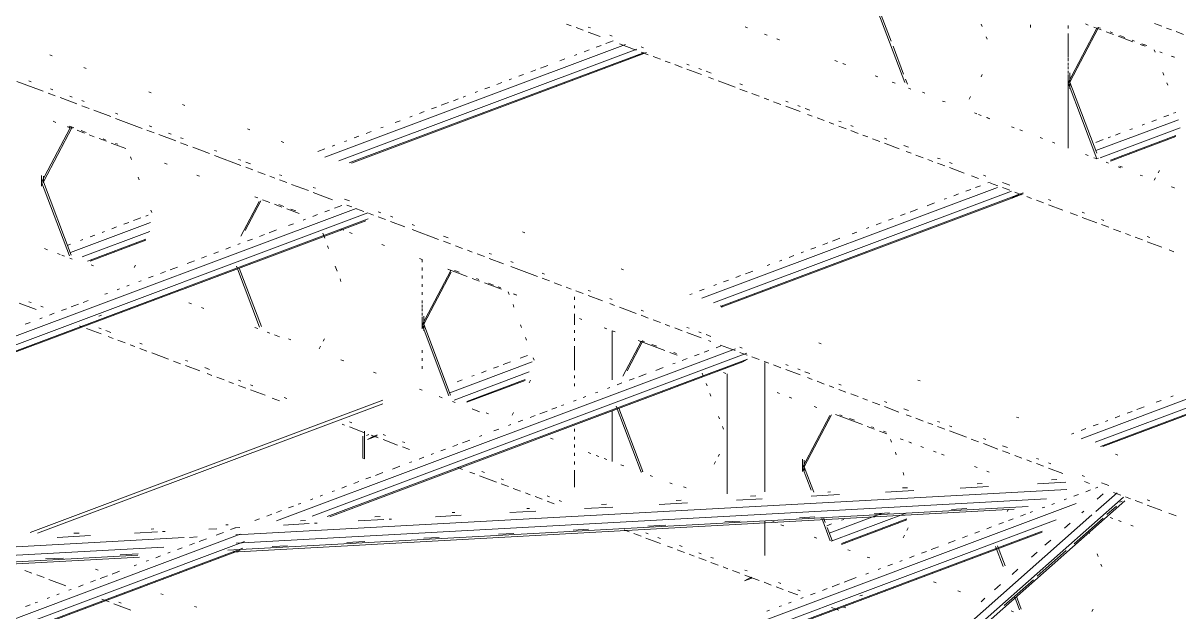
# Paper-space layout '3D Building and Roof' of a CAD drawing. Header units: millimetres. Extents: x 5 to 415, y 5 to 292.
# Drawn here: x 82.83 to 112.64, y 69.58 to 84.76 of the extents above; entities that cross this region are included whole.
import ezdxf

# ---------------------------------------------------------------- set-up
doc = ezdxf.new("R2010")
doc.units = ezdxf.units.MM
doc.layers.add('EXISTING', color=7, linetype='Continuous')
picture_1 = doc.add_image_def('image2.png', size_in_pixel=(1777, 905))

# ---------------------------------------------------------------- blocks, each defined once
blk = doc.blocks.new('SHEET_03')
at = {"layer": 'EXISTING', "color": 250, "lineweight": 9}
for p, q in [((105.571, 83.229), (104.88, 85.059)), ((104.925, 85.076), (105.221, 84.292)), ((96.969, 84.689), (96.844, 84.736)), ((107.546, 84.734), (107.571, 84.669)), ((108.815, 84.719), (108.815, 84.65)), ((109.787, 84.63), (109.787, 84.698)), ((109.787, 84.694), (109.787, 84.624)), ((110.305, 84.71), (110.231, 84.738)), ((112.202, 84.679), (112.016, 84.748)), ((97.279, 84.573), (97.093, 84.643)), ((97.404, 84.657), (97.466, 84.634)), ((97.715, 84.41), (97.404, 84.526)), ((97.963, 84.448), (98.026, 84.424)), ((101.517, 84.636), (101.455, 84.659)), ((102.021, 84.447), (101.958, 84.471)), ((107.67, 84.407), (107.695, 84.342)), ((109.787, 83.221), (110.528, 84.627)), ((109.787, 83.874), (109.787, 84.492)), ((109.787, 84.484), (109.787, 84.414)), ((110.572, 84.644), (109.831, 83.238)), ((110.45, 84.656), (110.639, 84.585)), ((110.572, 84.644), (110.528, 84.627)), ((110.621, 84.626), (110.558, 84.649)), ((110.765, 84.538), (110.954, 84.468)), ((110.935, 84.508), (110.872, 84.531)), ((111.08, 84.42), (111.457, 84.279)), ((111.25, 84.39), (111.124, 84.437)), ((112.451, 84.585), (112.326, 84.632)), ((112.762, 84.469), (112.575, 84.539)), ((90.618, 81.304), (98.366, 84.207)), ((98.663, 84.09), (90.978, 81.211)), ((97.616, 84.139), (97.741, 84.185)), ((97.866, 84.232), (98.053, 84.302)), ((98.647, 84.06), (98.212, 84.223)), ((98.772, 84.145), (98.834, 84.122)), ((102.269, 84.354), (102.343, 84.326)), ((102.335, 84.329), (102.272, 84.353)), ((105.27, 84.161), (105.542, 83.442)), ((109.787, 84.273), (109.787, 84.203)), ((111.501, 84.296), (111.439, 84.319)), ((111.646, 84.208), (111.772, 84.161)), ((111.816, 84.178), (111.69, 84.225)), ((112.009, 84.072), (112.034, 84.007)), ((83.584, 83.919), (83.522, 83.942)), ((91.243, 81.153), (98.74, 83.962)), ((91.305, 81.151), (98.615, 83.89)), ((96.679, 83.787), (96.803, 83.834)), ((97.053, 83.928), (97.116, 83.951)), ((97.303, 84.021), (97.428, 84.068)), ((98.74, 83.962), (98.615, 83.89)), ((98.66, 83.906), (98.91, 84)), ((98.66, 83.906), (98.785, 83.978)), ((98.958, 83.944), (98.772, 84.014)), ((98.785, 83.978), (98.847, 84.002)), ((99.269, 83.827), (99.083, 83.897)), ((99.518, 83.734), (99.393, 83.781)), ((103.769, 83.792), (103.839, 83.766)), ((109.787, 84.063), (109.787, 83.993)), ((109.787, 83.853), (109.787, 83.782)), ((112.149, 84.02), (112.212, 83.996)), ((112.527, 83.878), (112.453, 83.906)), ((112.464, 83.902), (112.526, 83.878)), ((84.455, 83.593), (84.393, 83.616)), ((95.929, 83.507), (96.054, 83.553)), ((96.179, 83.6), (96.366, 83.67)), ((99.829, 83.618), (99.642, 83.688)), ((99.953, 83.702), (100.015, 83.679)), ((100.326, 83.431), (99.953, 83.571)), ((100.264, 83.586), (100.326, 83.563)), ((100.451, 83.516), (100.575, 83.469)), ((104.034, 83.693), (103.971, 83.717)), ((103.977, 83.714), (104.047, 83.688)), ((109.787, 83.668), (109.787, 83.737)), ((109.787, 83.642), (109.787, 83.572)), ((109.787, 83.462), (109.787, 83.53)), ((109.831, 83.478), (109.831, 83.066)), ((112.231, 83.484), (112.256, 83.419)), ((83.35, 83.001), (82.666, 83.257)), ((82.977, 83.272), (83.04, 83.249)), ((95.054, 83.179), (95.179, 83.226)), ((95.366, 83.296), (95.429, 83.319)), ((95.616, 83.39), (95.741, 83.436)), ((100.637, 83.315), (100.513, 83.362)), ((101.197, 83.105), (100.761, 83.268)), ((101.321, 83.19), (101.383, 83.167)), ((104.811, 83.402), (104.88, 83.376)), ((105.25, 83.237), (105.325, 83.21)), ((105.591, 83.311), (105.641, 83.181)), ((107.573, 83.438), (107.54, 83.374)), ((109.787, 83.432), (109.787, 83.221)), ((109.787, 82.706), (109.787, 83.324)), ((109.787, 83.221), (109.831, 83.238)), ((109.787, 83.221), (109.787, 83.151)), ((110.528, 81.26), (109.787, 83.221)), ((109.831, 83.238), (109.831, 83.448)), ((109.831, 83.098), (109.831, 83.238)), ((109.831, 83.238), (110.523, 81.408)), ((112.33, 83.223), (112.355, 83.157)), ((83.661, 82.885), (83.475, 82.955)), ((83.537, 83.062), (83.599, 83.039)), ((86.134, 82.964), (86.071, 82.987)), ((94.492, 82.968), (94.554, 82.992)), ((94.742, 83.062), (94.867, 83.109)), ((101.508, 82.989), (101.321, 83.059)), ((101.818, 82.872), (101.632, 82.942)), ((105.732, 83.057), (105.669, 83.08)), ((106.028, 82.979), (106.091, 82.956)), ((109.787, 83.011), (109.787, 81.538)), ((84.221, 82.675), (83.786, 82.838)), ((84.034, 82.876), (84.097, 82.853)), ((84.345, 82.76), (84.407, 82.736)), ((84.532, 82.559), (84.345, 82.628)), ((87.004, 82.638), (86.942, 82.661)), ((93.367, 82.547), (93.492, 82.594)), ((93.617, 82.64), (93.804, 82.711)), ((93.929, 82.758), (94.054, 82.804)), ((94.179, 82.851), (94.242, 82.875)), ((102.067, 82.779), (101.943, 82.826)), ((102.378, 82.663), (102.191, 82.733)), ((102.502, 82.747), (102.565, 82.724)), ((102.875, 82.476), (102.502, 82.616)), ((102.813, 82.631), (102.875, 82.608)), ((106.613, 82.727), (106.55, 82.75)), ((107.27, 82.863), (107.237, 82.799)), ((85.091, 82.349), (84.656, 82.512)), ((85.216, 82.433), (85.278, 82.41)), ((85.9, 82.046), (85.216, 82.302)), ((92.805, 82.336), (92.867, 82.36)), ((93.055, 82.43), (93.179, 82.477)), ((103, 82.561), (103.124, 82.514)), ((103.186, 82.36), (103.062, 82.407)), ((103.497, 82.244), (103.311, 82.313)), ((107.431, 82.42), (107.368, 82.444)), ((107.472, 82.405), (107.546, 82.377)), ((107.745, 82.303), (107.683, 82.326)), ((107.695, 82.322), (107.769, 82.294)), ((109.787, 82.5), (109.787, 82.569)), ((109.787, 82.294), (109.787, 82.362)), ((112.255, 82.339), (112.38, 82.386)), ((112.505, 82.433), (112.567, 82.456)), ((83.308, 80.655), (84.049, 82.061)), ((84.094, 82.077), (83.353, 80.671)), ((83.679, 82.199), (83.605, 82.227)), ((83.972, 82.09), (84.098, 82.042)), ((84.049, 82.061), (83.975, 82.088)), ((84.019, 82.105), (84.094, 82.077)), ((84.094, 82.077), (84.049, 82.061)), ((84.142, 82.059), (84.079, 82.083)), ((84.224, 81.995), (84.412, 81.925)), ((84.457, 81.941), (84.331, 81.988)), ((86.211, 81.93), (86.024, 82)), ((86.086, 82.107), (86.148, 82.084)), ((88.683, 82.009), (88.621, 82.032)), ((92.055, 82.055), (92.117, 82.079)), ((92.43, 82.196), (92.555, 82.243)), ((103.746, 82.15), (103.622, 82.197)), ((103.87, 82.235), (103.932, 82.212)), ((104.057, 82.034), (103.87, 82.104)), ((104.181, 82.118), (104.243, 82.095)), ((104.368, 81.917), (104.181, 81.987)), ((108.329, 82.084), (108.398, 82.058)), ((108.537, 82.006), (108.607, 81.98)), ((109.787, 82.088), (109.787, 82.156)), ((110.505, 81.471), (112.63, 82.267)), ((112.678, 82.056), (110.616, 81.284)), ((111.38, 82.012), (111.443, 82.035)), ((111.693, 82.129), (111.755, 82.152)), ((111.943, 82.222), (112.068, 82.269)), ((84.538, 81.878), (84.664, 81.83)), ((84.79, 81.783), (84.978, 81.713)), ((84.96, 81.753), (84.897, 81.776)), ((86.77, 81.72), (86.335, 81.883)), ((86.584, 81.921), (86.646, 81.898)), ((86.895, 81.805), (86.957, 81.781)), ((89.553, 81.683), (89.491, 81.706)), ((91.118, 81.704), (91.18, 81.728)), ((91.367, 81.798), (91.492, 81.845)), ((91.68, 81.915), (91.805, 81.962)), ((104.616, 81.824), (104.492, 81.871)), ((104.927, 81.708), (104.741, 81.778)), ((105.052, 81.792), (105.114, 81.769)), ((109.129, 81.784), (109.066, 81.808)), ((109.444, 81.666), (109.381, 81.69)), ((109.787, 81.538), (109.787, 81.95)), ((110.505, 81.684), (110.693, 81.754)), ((110.818, 81.801), (110.88, 81.824)), ((110.88, 81.226), (112.567, 81.858)), ((110.88, 81.201), (112.567, 81.833)), ((111.005, 81.871), (111.13, 81.918)), ((85.104, 81.665), (85.482, 81.524)), ((85.275, 81.635), (85.212, 81.659)), ((87.081, 81.604), (86.895, 81.673)), ((87.641, 81.394), (87.205, 81.557)), ((87.765, 81.478), (87.827, 81.455)), ((90.43, 81.447), (90.618, 81.517)), ((90.805, 81.587), (90.868, 81.611)), ((105.425, 81.521), (105.052, 81.661)), ((105.549, 81.606), (105.673, 81.559)), ((105.736, 81.405), (105.611, 81.452)), ((85.604, 81.31), (85.629, 81.244)), ((86.549, 81.124), (86.479, 81.15)), ((88.449, 81.091), (87.765, 81.347)), ((88.387, 81.246), (88.449, 81.222)), ((88.573, 81.176), (88.698, 81.129)), ((106.047, 81.289), (105.86, 81.358)), ((106.295, 81.195), (106.171, 81.242)), ((106.42, 81.28), (106.482, 81.257)), ((106.606, 81.079), (106.42, 81.149)), ((106.73, 81.163), (106.793, 81.14)), ((110.231, 81.371), (110.305, 81.344)), ((110.513, 81.266), (110.45, 81.289)), ((110.572, 81.277), (110.528, 81.26)), ((110.828, 81.148), (110.765, 81.171)), ((83.308, 80.552), (83.308, 80.827)), ((83.308, 80.795), (83.308, 80.655)), ((83.353, 80.671), (83.353, 80.812)), ((87.382, 80.812), (87.313, 80.838)), ((88.76, 80.975), (88.573, 81.045)), ((89.071, 80.858), (88.884, 80.928)), ((89.32, 80.765), (89.195, 80.812)), ((89.444, 80.85), (89.506, 80.826)), ((107.104, 80.893), (106.73, 81.032)), ((107.477, 80.753), (107.29, 80.823)), ((107.601, 80.837), (107.663, 80.814)), ((111.142, 81.03), (111.08, 81.054)), ((111.124, 81.07), (111.187, 81.047)), ((111.709, 80.818), (111.646, 80.842)), ((112.144, 80.961), (112.11, 80.897)), ((83.308, 80.655), (83.353, 80.671)), ((83.308, 80.655), (83.308, 80.585)), ((84.024, 78.759), (83.308, 80.655)), ((83.353, 80.774), (83.353, 80.637)), ((83.353, 80.671), (84.069, 78.776)), ((85.802, 80.787), (85.827, 80.721)), ((89.63, 80.649), (89.444, 80.718)), ((90.19, 80.439), (89.755, 80.602)), ((90.314, 80.524), (90.377, 80.5)), ((100.339, 77.663), (107.962, 80.518)), ((107.399, 80.52), (107.524, 80.567)), ((107.712, 80.637), (107.774, 80.661)), ((107.974, 80.567), (107.787, 80.636)), ((108.098, 80.651), (108.285, 80.581)), ((108.285, 80.45), (108.098, 80.52)), ((112.043, 80.769), (112.009, 80.706)), ((112.453, 80.539), (112.527, 80.511)), ((112.526, 80.512), (112.464, 80.535)), ((88.882, 80.25), (88.808, 80.278)), ((89.005, 80.204), (89.193, 80.134)), ((90.812, 80.206), (90.314, 80.392)), ((91.123, 80.221), (91.247, 80.174)), ((108.322, 80.425), (100.637, 77.546)), ((100.839, 77.465), (108.462, 80.32)), ((100.839, 77.439), (108.337, 80.248)), ((106.587, 80.216), (106.65, 80.239)), ((106.837, 80.31), (106.962, 80.356)), ((107.149, 80.427), (107.274, 80.473)), ((108.462, 80.32), (108.337, 80.248)), ((108.381, 80.265), (108.631, 80.358)), ((108.381, 80.265), (108.506, 80.337)), ((108.596, 80.334), (108.409, 80.403)), ((108.506, 80.337), (108.631, 80.384)), ((108.845, 80.24), (108.72, 80.287)), ((109.28, 80.208), (109.342, 80.185)), ((66.813, 70.763), (91.423, 79.982)), ((86.123, 79.937), (86.148, 79.872)), ((88.451, 79.264), (88.922, 80.159)), ((88.967, 80.175), (88.563, 79.408)), ((89.319, 80.087), (89.508, 80.016)), ((89.552, 80.032), (89.427, 80.08)), ((89.634, 79.969), (89.948, 79.851)), ((89.867, 79.915), (89.741, 79.962)), ((90.613, 79.891), (90.737, 79.938)), ((90.862, 79.985), (91.049, 80.055)), ((91.309, 80.02), (91.185, 80.066)), ((91.62, 79.903), (91.434, 79.973)), ((105.712, 79.888), (105.9, 79.959)), ((106.15, 80.052), (106.337, 80.122)), ((109.155, 80.124), (108.969, 80.194)), ((109.653, 79.938), (109.28, 80.077)), ((91.72, 79.865), (67.421, 70.763)), ((67.872, 70.775), (91.734, 79.714)), ((67.934, 70.772), (91.672, 79.665)), ((84.057, 78.847), (86.119, 79.619)), ((85.432, 79.574), (85.557, 79.621)), ((85.682, 79.668), (85.869, 79.738)), ((85.994, 79.785), (86.056, 79.808)), ((90.052, 79.681), (90.114, 79.705)), ((90.301, 79.775), (90.426, 79.821)), ((91.869, 79.81), (91.744, 79.857)), ((91.993, 79.895), (92.055, 79.871)), ((92.18, 79.694), (91.993, 79.764)), ((92.304, 79.778), (92.366, 79.755)), ((92.677, 79.507), (92.304, 79.647)), ((104.838, 79.561), (104.963, 79.607)), ((105.15, 79.678), (105.275, 79.724)), ((105.462, 79.795), (105.587, 79.842)), ((110.026, 79.798), (109.839, 79.868)), ((110.15, 79.882), (110.212, 79.859)), ((110.523, 79.612), (110.15, 79.751)), ((110.648, 79.696), (110.71, 79.673)), ((86.104, 79.385), (84.355, 78.73)), ((84.869, 79.364), (84.932, 79.387)), ((85.119, 79.457), (85.244, 79.504)), ((88.93, 79.261), (89.055, 79.308)), ((89.18, 79.355), (89.367, 79.425)), ((89.678, 79.541), (89.803, 79.588)), ((90.561, 79.341), (90.61, 79.21)), ((91.104, 79.418), (91.03, 79.446)), ((91.317, 79.338), (91.247, 79.364)), ((92.864, 79.569), (92.926, 79.545)), ((93.548, 79.181), (92.864, 79.437)), ((95.771, 79.353), (95.709, 79.377)), ((104.213, 79.327), (104.338, 79.373)), ((104.588, 79.467), (104.65, 79.49)), ((110.834, 79.495), (110.648, 79.565)), ((111.145, 79.379), (110.959, 79.448)), ((111.394, 79.285), (111.269, 79.332)), ((83.995, 79.036), (84.057, 79.059)), ((84.307, 79.153), (84.369, 79.176)), ((84.494, 78.625), (85.994, 79.187)), ((84.557, 79.247), (84.682, 79.293)), ((84.557, 78.623), (85.994, 79.161)), ((88.37, 79.051), (88.432, 79.075)), ((88.619, 79.145), (88.744, 79.191)), ((90.684, 79.014), (90.709, 78.949)), ((92.15, 79.026), (92.081, 79.052)), ((92.087, 79.05), (92.15, 79.026)), ((93.672, 79.266), (93.796, 79.219)), ((93.858, 79.065), (93.672, 79.135)), ((94.169, 78.948), (93.983, 79.018)), ((103.463, 79.046), (103.588, 79.093)), ((103.713, 79.139), (103.9, 79.21)), ((111.705, 79.169), (111.518, 79.239)), ((111.829, 79.254), (111.891, 79.23)), ((112.202, 78.983), (111.829, 79.122)), ((83.383, 78.944), (83.457, 78.916)), ((83.783, 78.794), (83.72, 78.817)), ((83.827, 78.777), (83.901, 78.749)), ((87.435, 78.701), (87.56, 78.748)), ((87.747, 78.818), (87.871, 78.864)), ((88.058, 78.934), (88.183, 78.981)), ((94.418, 78.855), (94.294, 78.902)), ((94.729, 78.739), (94.542, 78.809)), ((94.853, 78.823), (94.916, 78.8)), ((102.588, 78.718), (102.713, 78.765)), ((102.901, 78.835), (102.963, 78.858)), ((103.151, 78.929), (103.276, 78.975)), ((112.513, 78.866), (112.389, 78.913)), ((84.098, 78.676), (84.035, 78.699)), ((84.583, 78.527), (84.645, 78.504)), ((85.732, 78.522), (85.699, 78.459)), ((86.625, 78.398), (86.812, 78.468)), ((87.061, 78.561), (87.248, 78.631)), ((88.931, 76.921), (88.339, 78.49)), ((88.408, 78.441), (88.976, 76.938)), ((90.882, 78.491), (90.931, 78.36)), ((93.122, 78.662), (93.053, 78.688)), ((93.122, 78.593), (93.122, 78.662)), ((93.122, 78.662), (93.122, 78.592)), ((93.122, 78.387), (93.122, 78.456)), ((93.122, 78.451), (93.122, 78.381)), ((93.786, 78.413), (94.289, 78.225)), ((93.863, 78.384), (93.789, 78.412)), ((95.226, 78.552), (94.853, 78.692)), ((95.413, 78.614), (95.475, 78.59)), ((96.097, 78.226), (95.413, 78.482)), ((98.32, 78.398), (98.258, 78.422)), ((102.026, 78.507), (102.088, 78.531)), ((102.338, 78.624), (102.401, 78.648)), ((85.815, 78.094), (85.878, 78.118)), ((86.064, 78.188), (86.189, 78.234)), ((86.376, 78.304), (86.501, 78.351)), ((91.005, 78.164), (91.03, 78.099)), ((93.122, 76.978), (93.863, 78.384)), ((93.122, 78.181), (93.122, 78.25)), ((93.122, 78.241), (93.122, 78.171)), ((93.874, 78.337), (93.167, 76.995)), ((94.082, 78.336), (93.956, 78.383)), ((94.415, 78.178), (94.603, 78.107)), ((94.585, 78.147), (94.522, 78.171)), ((96.221, 78.311), (96.283, 78.287)), ((96.408, 78.11), (96.221, 78.18)), ((100.901, 78.086), (101.026, 78.133)), ((101.214, 78.203), (101.339, 78.25)), ((101.464, 78.297), (101.651, 78.367)), ((85.254, 77.884), (85.317, 77.908)), ((85.504, 77.978), (85.566, 78.001)), ((93.122, 78.031), (93.122, 77.96)), ((93.122, 77.82), (93.122, 77.75)), ((94.729, 78.06), (95.17, 77.895)), ((94.962, 78.006), (94.837, 78.053)), ((95.151, 77.935), (95.088, 77.959)), ((95.344, 77.83), (95.369, 77.764)), ((96.719, 77.993), (96.532, 78.063)), ((96.967, 77.9), (96.843, 77.947)), ((97.278, 77.784), (97.092, 77.854)), ((97.403, 77.868), (97.465, 77.845)), ((100.276, 77.852), (100.401, 77.899)), ((100.651, 77.992), (100.714, 78.016)), ((83.164, 77.375), (82.729, 77.538)), ((82.977, 77.576), (83.04, 77.553)), ((84.382, 77.557), (84.507, 77.604)), ((84.943, 77.768), (85.005, 77.791)), ((87.104, 77.549), (87.174, 77.523)), ((93.122, 77.61), (93.122, 77.54)), ((95.484, 77.777), (95.547, 77.753)), ((95.566, 77.746), (95.492, 77.774)), ((97.057, 77.701), (97.057, 77.628)), ((97.776, 77.597), (97.403, 77.737)), ((97.962, 77.659), (98.024, 77.635)), ((98.087, 77.481), (97.962, 77.527)), ((100.026, 77.758), (100.089, 77.782)), ((83.288, 77.46), (83.35, 77.436)), ((83.51, 77.231), (83.635, 77.277)), ((83.821, 77.347), (83.946, 77.394)), ((84.071, 77.441), (84.258, 77.511)), ((84.788, 77.202), (84.851, 77.225)), ((87.495, 77.403), (87.432, 77.427)), ((93.122, 77.425), (93.122, 77.494)), ((93.122, 77.399), (93.122, 77.329)), ((93.122, 77.219), (93.122, 77.288)), ((95.468, 77.503), (95.492, 77.437)), ((97.057, 77.481), (97.057, 77.408)), ((97.057, 77.261), (97.057, 77.188)), ((98.646, 77.271), (98.211, 77.434)), ((98.771, 77.356), (98.833, 77.332)), ((98.957, 77.155), (98.771, 77.225)), ((100.87, 77.443), (100.808, 77.467)), ((82.887, 76.997), (83.012, 77.044)), ((83.261, 77.137), (83.323, 77.161)), ((84.345, 76.932), (84.283, 76.956)), ((93.122, 77.189), (93.122, 76.978)), ((93.122, 76.875), (93.122, 77.082)), ((93.122, 76.978), (93.167, 76.995)), ((93.122, 76.978), (93.122, 76.908)), ((93.813, 75.148), (93.122, 76.978)), ((93.167, 76.995), (93.167, 77.206)), ((93.167, 77.167), (93.167, 76.823)), ((93.167, 76.855), (93.167, 76.995)), ((93.167, 76.995), (93.858, 75.165)), ((95.665, 76.98), (95.69, 76.914)), ((97.057, 77.188), (97.057, 76.982)), ((97.183, 77.141), (97.246, 77.117)), ((99.268, 77.038), (99.081, 77.108)), ((99.517, 76.945), (99.392, 76.992)), ((84.843, 76.746), (84.47, 76.886)), ((84.781, 76.901), (84.843, 76.877)), ((84.967, 76.831), (85.091, 76.784)), ((85.154, 76.63), (85.029, 76.676)), ((88.808, 76.911), (88.882, 76.884)), ((89.193, 76.767), (89.13, 76.79)), ((89.445, 76.673), (89.319, 76.72)), ((89.678, 76.619), (89.741, 76.595)), ((90.606, 76.62), (90.572, 76.557)), ((95.789, 76.653), (95.813, 76.588)), ((97.057, 76.844), (97.057, 76.776)), ((97.057, 76.638), (97.057, 76.57)), ((97.89, 76.876), (97.821, 76.902)), ((98.029, 75.587), (98.029, 76.824)), ((98.029, 76.824), (98.029, 75.561)), ((98.103, 76.796), (98.029, 76.824)), ((99.828, 76.829), (99.641, 76.899)), ((99.952, 76.913), (100.014, 76.89)), ((100.325, 76.642), (99.952, 76.782)), ((100.263, 76.797), (100.325, 76.773)), ((100.449, 76.727), (100.574, 76.68)), ((110.122, 74.044), (117.745, 76.9)), ((118.043, 76.783), (110.483, 73.951)), ((110.622, 73.846), (118.183, 76.679)), ((85.464, 76.513), (85.278, 76.583)), ((85.713, 76.42), (85.589, 76.467)), ((85.838, 76.505), (85.9, 76.481)), ((86.024, 76.304), (85.838, 76.373)), ((89.369, 71.929), (101.206, 76.364)), ((90.505, 76.429), (90.471, 76.365)), ((93.122, 76.257), (93.122, 76.326)), ((97.057, 76.432), (97.057, 75.814)), ((98.298, 75.652), (98.77, 76.546)), ((98.814, 76.563), (98.41, 75.796)), ((98.693, 76.575), (99.385, 76.316)), ((98.77, 76.546), (98.696, 76.574)), ((98.814, 76.563), (98.77, 76.546)), ((98.863, 76.545), (98.8, 76.568)), ((99.177, 76.427), (99.052, 76.474)), ((100.396, 76.273), (100.521, 76.32)), ((100.574, 76.549), (100.512, 76.572)), ((100.708, 76.39), (100.832, 76.437)), ((101.195, 76.316), (100.822, 76.456)), ((101.32, 76.401), (101.382, 76.377)), ((103.419, 76.488), (103.357, 76.512)), ((110.685, 73.844), (118.058, 76.606)), ((86.584, 76.094), (86.148, 76.257)), ((86.895, 75.978), (86.708, 76.047)), ((87.019, 76.062), (87.081, 76.039)), ((101.503, 76.247), (90.289, 72.046)), ((90.677, 72.034), (101.518, 76.095)), ((90.739, 72.032), (101.393, 76.023)), ((91.03, 76.079), (91.104, 76.051)), ((93.122, 76.051), (93.122, 76.12)), ((93.841, 75.228), (95.965, 76.024)), ((95.215, 75.956), (95.403, 76.026)), ((95.653, 76.12), (95.84, 76.19)), ((95.986, 76.13), (96.011, 76.065)), ((99.51, 76.269), (99.699, 76.198)), ((99.681, 76.238), (99.618, 76.262)), ((99.835, 76.063), (99.96, 76.11)), ((100.147, 76.18), (100.271, 76.226)), ((101.506, 76.2), (101.32, 76.27)), ((101.518, 76.095), (101.393, 76.023)), ((101.817, 76.083), (101.631, 76.153)), ((102.066, 75.99), (101.942, 76.037)), ((87.392, 75.791), (87.019, 75.931)), ((87.516, 75.876), (87.641, 75.829)), ((91.872, 75.763), (91.942, 75.737)), ((93.122, 75.845), (93.122, 75.914)), ((95.888, 75.767), (93.951, 75.041)), ((94.653, 75.745), (94.778, 75.792)), ((94.965, 75.862), (95.09, 75.909)), ((99.15, 75.806), (99.337, 75.876)), ((99.586, 75.97), (99.648, 75.993)), ((100.35, 75.73), (100.374, 75.665)), ((100.894, 75.75), (100.957, 75.727)), ((101.964, 76.009), (101.964, 75.35)), ((102.377, 75.874), (102.19, 75.944)), ((102.501, 75.958), (102.563, 75.935)), ((102.874, 75.687), (102.501, 75.827)), ((102.812, 75.842), (102.874, 75.818)), ((102.999, 75.772), (103.123, 75.725)), ((87.703, 75.675), (87.579, 75.721)), ((88.014, 75.558), (87.827, 75.628)), ((88.262, 75.465), (88.138, 75.512)), ((88.387, 75.55), (88.449, 75.526)), ((88.698, 75.433), (88.76, 75.41)), ((94.028, 75.511), (94.153, 75.558)), ((94.278, 75.007), (95.778, 75.569)), ((94.278, 74.982), (95.778, 75.543)), ((94.403, 75.652), (94.465, 75.675)), ((95.916, 75.549), (95.883, 75.485)), ((97.057, 75.676), (97.057, 75.608)), ((97.057, 75.47), (97.057, 75.401)), ((98.153, 75.433), (98.278, 75.48)), ((98.465, 75.55), (98.589, 75.596)), ((98.714, 75.643), (98.901, 75.713)), ((100.449, 75.468), (100.473, 75.403)), ((100.992, 75.714), (100.992, 72.622)), ((100.992, 74.031), (100.992, 75.714)), ((103.185, 75.571), (103.061, 75.618)), ((103.496, 75.454), (103.31, 75.524)), ((103.869, 75.446), (103.931, 75.423)), ((105.968, 75.533), (105.906, 75.557)), ((88.573, 75.349), (88.387, 75.419)), ((89.071, 75.162), (88.698, 75.302)), ((93.053, 75.321), (93.122, 75.295)), ((93.567, 75.129), (93.641, 75.101)), ((97.281, 75.106), (97.343, 75.13)), ((97.592, 75.223), (97.655, 75.246)), ((97.904, 75.34), (97.966, 75.363)), ((100.547, 75.207), (100.572, 75.142)), ((101.964, 75.35), (101.964, 72.67)), ((102.278, 75.232), (102.341, 75.208)), ((103.745, 75.361), (103.62, 75.408)), ((104.056, 75.245), (103.869, 75.315)), ((104.367, 75.128), (104.18, 75.198)), ((112.434, 75.123), (112.497, 75.147)), ((83.013, 71.625), (92.11, 75.033)), ((83.2, 71.608), (92.11, 74.946)), ((89.444, 75.023), (89.257, 75.092)), ((89.568, 75.107), (89.63, 75.084)), ((93.974, 74.976), (93.911, 74.999)), ((96.471, 74.803), (96.596, 74.849)), ((96.72, 74.896), (96.782, 74.919)), ((97.032, 75.013), (97.094, 75.036)), ((98.77, 73.18), (98.128, 74.879)), ((98.197, 74.83), (98.814, 73.196)), ((102.658, 75.09), (102.589, 75.116)), ((102.593, 75.114), (102.656, 75.091)), ((103.306, 74.847), (103.232, 74.875)), ((104.615, 75.035), (104.491, 75.082)), ((104.926, 74.919), (104.74, 74.989)), ((105.05, 75.003), (105.113, 74.98)), ((105.424, 74.732), (105.05, 74.872)), ((111.56, 74.796), (111.747, 74.866)), ((112.059, 74.983), (112.184, 75.03)), ((94.603, 74.74), (94.415, 74.811)), ((94.774, 74.71), (94.837, 74.686)), ((95.479, 74.718), (95.445, 74.654)), ((95.91, 74.593), (96.035, 74.639)), ((96.159, 74.686), (96.346, 74.756)), ((98.029, 73.457), (98.029, 74.762)), ((98.029, 74.72), (98.029, 73.457)), ((100.769, 74.619), (100.794, 74.553)), ((102.936, 73.302), (103.643, 74.644)), ((103.687, 74.661), (102.98, 73.319)), ((103.788, 74.666), (104.48, 74.407)), ((103.958, 74.636), (103.895, 74.659)), ((104.273, 74.518), (104.147, 74.565)), ((105.548, 74.817), (105.672, 74.77)), ((105.734, 74.616), (105.61, 74.663)), ((106.045, 74.499), (105.859, 74.569)), ((108.518, 74.578), (108.455, 74.602)), ((110.997, 74.585), (111.122, 74.632)), ((111.31, 74.702), (111.435, 74.749)), ((91.123, 74.394), (91.06, 74.417)), ((91.247, 74.478), (91.309, 74.455)), ((91.62, 74.207), (91.247, 74.347)), ((91.639, 74.239), (91.639, 73.523)), ((94.976, 74.243), (95.1, 74.289)), ((95.349, 74.383), (95.412, 74.406)), ((95.599, 74.476), (95.723, 74.523)), ((97.057, 74.302), (97.057, 74.233)), ((100.868, 74.357), (100.893, 74.292)), ((104.606, 74.36), (104.795, 74.289)), ((104.776, 74.329), (104.713, 74.353)), ((104.92, 74.242), (105.109, 74.171)), ((105.091, 74.212), (105.028, 74.235)), ((106.294, 74.406), (106.17, 74.453)), ((106.418, 74.491), (106.481, 74.468)), ((106.605, 74.29), (106.418, 74.36)), ((106.729, 74.374), (106.791, 74.351)), ((107.165, 74.08), (106.729, 74.243)), ((110.122, 74.257), (110.247, 74.304)), ((110.435, 74.374), (110.56, 74.421)), ((110.747, 74.491), (110.81, 74.515)), ((91.595, 73.539), (91.595, 74.112)), ((91.687, 74.127), (91.749, 74.15)), ((91.716, 74.022), (91.966, 74.115)), ((91.716, 74.022), (91.841, 74.094)), ((91.993, 74.068), (91.807, 74.137)), ((91.841, 74.094), (91.966, 74.141)), ((92.118, 74.152), (92.18, 74.129)), ((92.491, 73.881), (92.118, 74.021)), ((92.615, 73.966), (92.677, 73.942)), ((94.166, 73.939), (94.353, 74.009)), ((94.602, 74.103), (94.664, 74.126)), ((96.432, 74.055), (96.501, 74.029)), ((97.057, 74.096), (97.057, 74.027)), ((100.992, 72.628), (100.992, 74.031)), ((105.207, 74.022), (105.232, 73.957)), ((105.528, 74.014), (105.454, 74.042)), ((105.675, 73.959), (105.738, 73.936)), ((105.75, 73.931), (105.676, 73.959)), ((107.475, 73.964), (107.289, 74.034)), ((107.6, 74.048), (107.662, 74.025)), ((109.873, 74.164), (109.935, 74.187)), ((92.801, 73.765), (92.615, 73.835)), ((93.356, 73.636), (93.418, 73.659)), ((93.605, 73.729), (93.73, 73.776)), ((93.916, 73.846), (94.041, 73.893)), ((97.057, 73.89), (97.057, 73.821)), ((97.057, 73.675), (97.057, 73.601)), ((97.404, 73.691), (97.474, 73.665)), ((100.79, 73.647), (100.756, 73.583)), ((105.331, 73.696), (105.355, 73.63)), ((105.99, 73.842), (106.053, 73.818)), ((106.385, 73.694), (106.315, 73.72)), ((106.593, 73.616), (106.523, 73.642)), ((107.973, 73.777), (107.6, 73.917)), ((108.097, 73.862), (108.222, 73.815)), ((108.284, 73.661), (108.097, 73.731)), ((111.067, 73.623), (111.005, 73.647)), ((91.639, 73.523), (91.595, 73.539)), ((92.795, 73.426), (92.857, 73.449)), ((93.044, 73.519), (93.169, 73.566)), ((97.057, 73.455), (97.057, 73.382)), ((97.612, 73.613), (97.682, 73.587)), ((97.821, 73.535), (97.89, 73.509)), ((98.251, 73.374), (98.325, 73.346)), ((100.689, 73.455), (100.655, 73.391)), ((102.936, 73.513), (102.936, 73.302)), ((102.936, 73.199), (102.936, 73.474)), ((102.98, 73.491), (102.98, 73.216)), ((102.98, 73.319), (102.98, 73.459)), ((108.595, 73.544), (108.408, 73.614)), ((108.843, 73.451), (108.719, 73.498)), ((108.968, 73.536), (109.03, 73.513)), ((109.154, 73.335), (108.968, 73.405)), ((109.279, 73.419), (109.341, 73.396)), ((91.673, 73.006), (91.798, 73.052)), ((91.923, 73.099), (92.11, 73.169)), ((92.359, 73.262), (92.546, 73.332)), ((94.169, 73.252), (94.045, 73.299)), ((94.48, 73.136), (94.356, 73.182)), ((95.04, 72.926), (94.605, 73.089)), ((94.667, 73.197), (94.729, 73.174)), ((97.057, 73.235), (97.057, 72.795)), ((98.814, 73.196), (98.77, 73.18)), ((99.07, 73.067), (99.007, 73.091)), ((102.936, 73.302), (102.98, 73.319)), ((102.936, 73.302), (102.936, 73.232)), ((103.158, 72.714), (102.936, 73.302)), ((102.98, 73.249), (102.98, 73.319)), ((102.98, 73.319), (103.227, 72.665)), ((105.528, 73.173), (105.553, 73.107)), ((107.374, 73.323), (107.437, 73.3)), ((107.688, 73.205), (107.751, 73.182)), ((109.652, 73.149), (109.279, 73.288)), ((110.149, 73.093), (110.211, 73.07)), ((91.05, 72.772), (91.175, 72.819)), ((91.362, 72.889), (91.487, 72.936)), ((95.164, 73.011), (95.226, 72.987)), ((95.351, 72.81), (95.164, 72.88)), ((95.662, 72.693), (95.475, 72.763)), ((99.573, 72.879), (99.51, 72.902)), ((99.869, 72.801), (99.932, 72.777)), ((105.513, 72.773), (105.645, 72.781)), ((107.004, 72.772), (107.734, 72.812)), ((107.437, 72.879), (107.57, 72.886)), ((108.995, 72.881), (109.725, 72.921)), ((109.362, 72.984), (109.495, 72.991)), ((110.336, 72.892), (110.211, 72.939)), ((110.491, 72.772), (110.553, 72.795)), ((110.646, 72.907), (110.833, 72.837)), ((88.314, 71.564), (109.751, 72.736)), ((109.23, 72.49), (88.324, 71.347)), ((90.24, 72.469), (90.303, 72.492)), ((90.49, 72.562), (90.552, 72.586)), ((90.801, 72.679), (90.864, 72.702)), ((95.91, 72.6), (95.786, 72.647)), ((96.221, 72.484), (96.035, 72.554)), ((111.212, 72.538), (96.28, 59.342)), ((96.346, 72.568), (96.408, 72.545)), ((96.656, 72.452), (96.719, 72.428)), ((99.672, 72.454), (99.805, 72.461)), ((101.23, 72.456), (101.894, 72.493)), ((101.597, 72.559), (101.73, 72.567)), ((103.155, 72.562), (103.885, 72.602)), ((103.588, 72.668), (103.654, 72.672)), ((105.08, 72.667), (105.81, 72.707)), ((109.681, 72.468), (109.743, 72.492)), ((109.93, 72.562), (110.055, 72.608)), ((110.242, 72.678), (110.366, 72.725)), ((110.501, 72.167), (111.05, 72.652)), ((110.538, 72.488), (110.688, 72.621)), ((111.144, 72.59), (110.957, 72.659)), ((111.393, 72.496), (111.268, 72.543)), ((111.704, 72.38), (111.517, 72.45)), ((111.828, 72.464), (111.89, 72.441)), ((85.57, 63.223), (109.993, 72.372)), ((88.115, 71.168), (108.755, 72.297)), ((88.222, 71.122), (108.398, 72.225)), ((89.368, 72.142), (89.493, 72.189)), ((89.68, 72.259), (89.804, 72.305)), ((89.929, 72.352), (89.991, 72.375)), ((95.39, 72.137), (96.054, 72.174)), ((95.823, 72.244), (95.889, 72.247)), ((96.268, 59.203), (111.25, 72.444)), ((96.532, 72.367), (96.346, 72.437)), ((97.314, 72.242), (98.045, 72.282)), ((97.748, 72.349), (97.88, 72.356)), ((99.239, 72.348), (99.969, 72.388)), ((106.774, 72.219), (107.172, 72.241)), ((108.213, 72.167), (108.247, 72.231)), ((108.809, 72.141), (108.871, 72.165)), ((109.12, 72.258), (109.183, 72.281)), ((109.37, 72.351), (109.432, 72.375)), ((110.139, 72.135), (110.189, 72.179)), ((110.788, 72.086), (111.038, 72.306)), ((111.114, 72.407), (111.177, 72.43)), ((112.201, 72.194), (111.828, 72.333)), ((109.48, 71.952), (85.617, 63.013)), ((88.807, 71.932), (88.932, 71.979)), ((89.119, 72.049), (89.244, 72.095)), ((89.549, 71.818), (90.213, 71.854)), ((89.982, 71.924), (90.115, 71.932)), ((90.346, 71.862), (90.412, 71.865)), ((91.474, 71.923), (92.138, 71.959)), ((91.907, 72.03), (92.04, 72.037)), ((92.271, 71.967), (92.337, 71.97)), ((93.465, 72.032), (94.129, 72.068)), ((93.898, 72.138), (93.965, 72.142)), ((97.666, 60.824), (110.401, 72.079)), ((100.933, 71.9), (101.331, 71.921)), ((101.964, 71.91), (101.964, 71.03)), ((102.172, 71.905), (102.242, 71.879)), ((102.858, 72.005), (103.256, 72.026)), ((103.652, 71.407), (103.43, 71.995)), ((103.474, 72.012), (103.523, 71.881)), ((103.624, 71.61), (104.999, 72.125)), ((105.609, 72.125), (103.672, 71.4)), ((103.937, 71.342), (105.624, 71.974)), ((103.937, 71.94), (103.999, 71.963)), ((103.937, 71.316), (105.624, 71.948)), ((104.782, 72.11), (105.181, 72.132)), ((107.999, 71.838), (108.123, 71.885)), ((108.248, 71.931), (108.373, 71.978)), ((108.56, 72.048), (108.684, 72.095)), ((109.689, 71.738), (109.839, 71.87)), ((109.939, 71.335), (110.688, 71.997)), ((110.944, 71.986), (110.875, 72.012)), ((111.153, 71.908), (111.083, 71.934)), ((111.086, 71.933), (111.148, 71.909)), ((112.574, 72.054), (112.387, 72.124)), ((75.849, 66.865), (88.434, 71.579)), ((84.142, 71.605), (84.275, 71.612)), ((85.445, 62.766), (109.12, 71.635)), ((85.57, 62.838), (109.121, 71.66)), ((85.7, 71.608), (86.297, 71.64)), ((86.133, 71.714), (86.2, 71.718)), ((86.43, 71.647), (86.497, 71.651)), ((87.625, 71.713), (87.824, 71.724)), ((87.811, 71.559), (87.998, 71.629)), ((88.058, 71.819), (88.124, 71.823)), ((88.184, 71.699), (88.309, 71.745)), ((88.288, 71.749), (88.421, 71.756)), ((95.093, 71.58), (95.491, 71.602)), ((97.017, 71.685), (97.416, 71.707)), ((98.46, 71.645), (98.335, 71.692)), ((98.771, 71.529), (98.584, 71.599)), ((98.895, 71.613), (98.957, 71.59)), ((98.942, 71.791), (99.407, 71.816)), ((102.38, 71.827), (102.45, 71.801)), ((103.562, 71.8), (103.687, 71.846)), ((103.573, 71.75), (103.696, 71.423)), ((105.562, 71.553), (105.528, 71.489)), ((105.663, 71.745), (105.629, 71.681)), ((107.376, 71.605), (107.5, 71.651)), ((107.687, 71.721), (107.812, 71.768)), ((110.312, 71.661), (110.336, 71.596)), ((111.4, 71.815), (111.463, 71.791)), ((66.014, 70.345), (86.987, 71.492)), ((88.544, 71.392), (75.896, 66.654)), ((83.709, 71.499), (84.572, 71.546)), ((87.119, 71.499), (87.318, 71.51)), ((87.125, 71.302), (87.25, 71.349)), ((87.374, 71.395), (87.561, 71.465)), ((89.252, 71.261), (89.651, 71.283)), ((91.177, 71.366), (91.642, 71.392)), ((93.168, 71.475), (93.566, 71.497)), ((99.268, 71.342), (98.895, 71.482)), ((99.206, 71.497), (99.268, 71.473)), ((99.579, 71.226), (99.454, 71.272)), ((99.765, 71.287), (99.828, 71.264)), ((103.232, 71.508), (103.306, 71.48)), ((106.254, 71.185), (106.441, 71.255)), ((106.69, 71.348), (106.877, 71.418)), ((107.064, 71.488), (107.189, 71.535)), ((108.114, 70.745), (107.917, 71.268)), ((107.961, 71.285), (108.159, 70.762)), ((109.19, 71.297), (109.34, 71.429)), ((66.014, 69.96), (85.792, 71.041)), ((86.465, 71.245), (66.024, 70.128)), ((66.254, 69.921), (85.833, 70.991)), ((75.724, 66.407), (88.434, 71.168)), ((75.849, 66.479), (88.496, 71.217)), ((83.412, 70.942), (83.877, 70.967)), ((85.337, 71.047), (85.801, 71.072)), ((86.253, 70.975), (86.378, 71.022)), ((86.565, 71.092), (86.627, 71.115)), ((86.814, 71.185), (86.938, 71.232)), ((99.89, 71.109), (99.703, 71.179)), ((100.138, 71.016), (100.014, 71.063)), ((100.263, 71.101), (100.325, 71.078)), ((100.449, 70.9), (100.263, 70.97)), ((100.574, 70.984), (100.636, 70.961)), ((104.166, 71.158), (104.103, 71.182)), ((104.669, 70.97), (104.606, 70.993)), ((105.694, 70.974), (105.818, 71.021)), ((106.005, 71.091), (106.13, 71.138)), ((108.84, 70.988), (108.99, 71.12)), ((108.99, 70.497), (109.739, 71.159)), ((110.534, 71.073), (110.558, 71.008)), ((84.764, 70.653), (84.702, 70.676)), ((85.692, 70.765), (85.755, 70.788)), ((86.004, 70.882), (86.066, 70.905)), ((100.76, 70.783), (100.574, 70.853)), ((101.009, 70.69), (100.885, 70.737)), ((101.444, 70.658), (101.506, 70.635)), ((104.884, 70.671), (104.946, 70.694)), ((105.133, 70.764), (105.257, 70.811)), ((105.444, 70.881), (105.507, 70.904)), ((108.341, 70.546), (108.491, 70.679)), ((110.633, 70.812), (110.657, 70.746)), ((83.06, 70.579), (82.874, 70.649)), ((83.371, 70.463), (83.185, 70.533)), ((83.931, 70.253), (83.495, 70.416)), ((84.571, 70.345), (84.695, 70.392)), ((84.82, 70.438), (85.007, 70.508)), ((85.132, 70.555), (85.318, 70.625)), ((101.32, 70.574), (101.133, 70.644)), ((101.437, 70.38), (101.562, 70.452)), ((101.437, 70.38), (101.625, 70.45)), ((101.817, 70.387), (101.444, 70.527)), ((101.562, 70.452), (101.625, 70.476)), ((104.011, 70.344), (104.323, 70.461)), ((104.572, 70.554), (104.634, 70.578)), ((108.141, 69.746), (108.89, 70.408)), ((84.01, 70.135), (84.072, 70.158)), ((84.259, 70.228), (84.384, 70.275)), ((102.128, 70.271), (101.942, 70.341)), ((102.439, 70.154), (102.252, 70.224)), ((102.315, 70.332), (102.377, 70.309)), ((102.812, 70.015), (102.563, 70.108)), ((102.812, 70.146), (102.874, 70.123)), ((103.139, 70.018), (103.264, 70.064)), ((103.451, 70.134), (103.575, 70.181)), ((103.7, 70.228), (103.887, 70.298)), ((106.315, 70.353), (106.385, 70.327)), ((106.94, 70.119), (107.01, 70.093)), ((107.891, 70.149), (108.041, 70.282)), ((82.889, 69.715), (83.013, 69.761)), ((83.138, 69.808), (83.2, 69.831)), ((83.449, 69.925), (83.512, 69.948)), ((83.699, 70.018), (83.761, 70.041)), ((85.05, 69.834), (84.863, 69.904)), ((85.609, 69.624), (85.174, 69.788)), ((85.299, 69.828), (85.361, 69.805)), ((86.443, 70.024), (86.381, 70.047)), ((102.578, 69.807), (102.641, 69.831)), ((102.89, 69.924), (102.952, 69.948)), ((104.418, 69.989), (104.48, 70.012)), ((107.542, 69.84), (107.642, 69.929)), ((108.534, 69.634), (108.411, 69.961)), ((108.455, 69.977), (108.578, 69.651)), ((87.313, 69.698), (87.251, 69.721)), ((102.018, 69.597), (102.08, 69.621)), ((102.329, 69.714), (102.391, 69.737)), ((103.869, 69.619), (103.683, 69.689)), ((103.993, 69.703), (104.056, 69.68)), ((108.38, 69.579), (108.318, 69.603)), ((110.435, 69.651), (110.401, 69.587))]:
    blk.add_line(p, q, dxfattribs=at)
image = blk.add_image(picture_1, insert=(25.75, 34), size_in_units=(188.499, 96))

psp = doc.layouts.new('3D Building and Roof')

# ---------------------------------------------------------------- block references
psp.add_blockref('SHEET_03', (0, 0))

doc.saveas('drawing.dxf')
